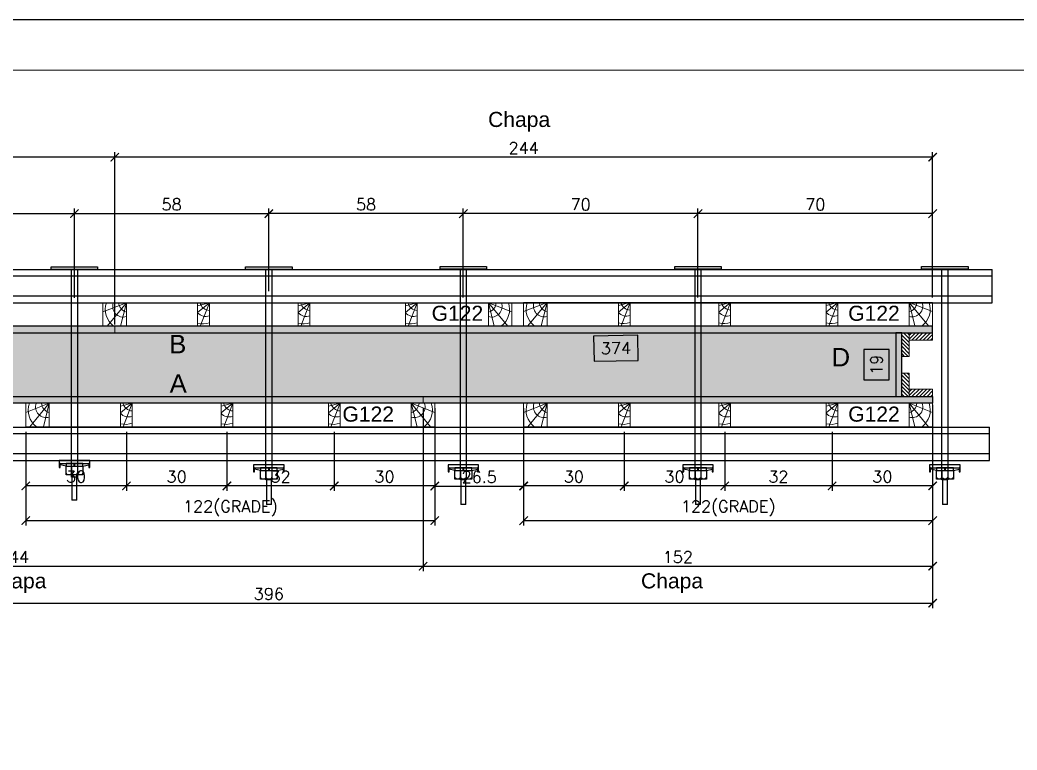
# Model space of a CAD drawing. Extents: x -23436 to 4767, y -3862 to 10024.
# Drawn here: x -15565 to -14971, y 6996 to 7432 of the extents above; entities that cross this region are included whole.
import ezdxf
from ezdxf.enums import TextEntityAlignment as Align

# ---------------------------------------------------------------- set-up
doc = ezdxf.new("R2010")
doc.units = 0
doc.header["$PDMODE"] = 2
doc.header["$PDSIZE"] = 10
doc.linetypes.add('CABLIN', pattern=[0.35, 0.25, -0.1])
doc.linetypes.add('HIDDEN', pattern=[9.525, 6.35, -3.175])
doc.layers.get('0').update_dxf_attribs({"lineweight": 13})
doc.layers.get('Defpoints').update_dxf_attribs({"lineweight": 13})
for name, color, linetype in [('Barra de Ancoragem', 20, 'Continuous'), ('CHAPA', 1, 'Continuous'), ('Concreto', 250, 'HIDDEN'), ('Cota', 4, 'Continuous'), ('Cota Seção (2x)', 4, 'Continuous'), ('Hachura', 252, 'CABLIN'), ('MB Logo', 254, 'Continuous'), ('Perfil Metálico', 224, 'Continuous'), ('TEXTO_GERAL', 7, 'Continuous')]:
    doc.layers.add(name, color=color, linetype=linetype)
for name, color, linetype, lineweight in [('cotas', 4, 'Continuous', 13), ('FOLHA MB', 7, 'Continuous', 13), ('Madeira', 100, 'Continuous', 13), ('sarrafo', 93, 'Continuous', 13)]:
    doc.layers.add(name, color=color, linetype=linetype, lineweight=lineweight)
doc.layers.add('Laje_Perimetro', color=7, linetype='Continuous', plot=False)
doc.styles.add('ARIAL', font='arial.ttf', dxfattribs={"oblique": 15, "height": 25})
doc.styles.add('ROMANS', font='romans.shx')
doc.styles.add('SANSSERIF', font='sas_____.pfb')
doc.dimstyles.new('COTA SECAO', dxfattribs={"dimtxt": 7, "dimasz": 5, "dimexe": 3, "dimexo": 3, "dimgap": 2, "dimtad": 3, "dimdec": 1, "dimlfac": 0.5, "dimzin": 12, "dimdsep": 46, "dimtxsty": 'ROMANS', "dimblk": 'ARCHTICK', "dimcen": 0, "dimclrd": 4, "dimclre": 4, "dimclrt": 1, "dimadec": 1, "dimazin": 3, "dimtfac": 1, "dimtdec": 1, "dimtmove": 0, "dimatfit": 3, "dimldrblk": 'OBLIQUE', "dimfxl": 0, "dimtolj": 1, "dimtzin": 12, "dimarcsym": 0})
doc.dimstyles.new('SECÇÃO 2', dxfattribs={"dimtxt": 7, "dimasz": 6, "dimexe": 0.18, "dimexo": 2, "dimgap": -4, "dimtad": 3, "dimdec": 1, "dimlfac": 0.5, "dimzin": 12, "dimdsep": 46, "dimtxsty": 'ROMANS', "dimblk": 'ARCHTICK', "dimcen": 0.09, "dimse1": 1, "dimse2": 1, "dimsd1": 1, "dimsd2": 1, "dimclrd": 180, "dimclre": 5, "dimclrt": 1, "dimadec": 0, "dimazin": 3, "dimtfac": 1, "dimtdec": 1, "dimtofl": 0, "dimtmove": 0, "dimatfit": 3, "dimldrblk": 'ARCHTICK', "dimfxl": 0, "dimtolj": 1, "dimtzin": 0, "dimarcsym": 0})

# ---------------------------------------------------------------- blocks, each defined once
blk = doc.blocks.new('A$C169d8357')
at = {"layer": 'FOLHA MB', "color": 1}
for points in [[(0, 1199.94), (0, 149.94), (1485.02, 149.94), (1485.02, 1199.94)], [(70, 1169.94), (70, 179.94), (1455.02, 179.94), (1455.02, 1169.94)]]:
    blk.add_lwpolyline(points, close=True, dxfattribs=at)
blk = doc.blocks.new('*D5606')
at = {"layer": 'Cota Seção (2x)', "color": 180, "lineweight": -2, "transparency": 16777216}
for p, q in [((-15196.8, 7244.06), (-15223.13, 7243.6)), ((-15223.13, 7243.6), (-15222.87, 7228.61)), ((-15196.54, 7229.07), (-15196.8, 7244.06)), ((-15222.87, 7228.61), (-15196.54, 7229.07))]:
    blk.add_line(p, q, dxfattribs=at)
at = {"layer": 'Defpoints', "color": 0, "transparency": 16777216}
for p in [(-15790.9, 7245.47), (-15042.88, 7245.47), (-15790.36, 7214.68)]:
    blk.add_point(p, dxfattribs=at)
at = {"layer": 'Cota Seção (2x)', "color": 1, "transparency": 16777216, "insert": (-15209.83, 7236.33), "char_height": 7, "attachment_point": 5, "rotation": 1.00154, "style": 'ROMANS'}
blk.add_mtext('\\A1;374', dxfattribs=at)
blk = doc.blocks.new('_ArchTick')
at = {"color": 0, "linetype": 'ByBlock', "const_width": 0.15}
blk.add_lwpolyline([(-0.5, -0.5), (0.5, 0.5)], dxfattribs=at)
blk = doc.blocks.new('ERTYERTYUYTURTYUTRYU')
at = {"layer": 'Barra de Ancoragem'}
for p, q in [((8963.33, 10873.8), (8963.33, 10855.54)), ((8964.88, 10869.68), (8964.1, 10873.21)), ((8985.14, 10863.2), (8985.14, 10866.14)), ((8964.88, 10859.66), (8964.1, 10856.13))]:
    blk.add_line(p, q, dxfattribs=at)
at = {"layer": 'Barra de Ancoragem', "flags": 128}
for points in [[(8961.54, 10855.54), (8961.54, 10873.8), (8963.33, 10873.8), (8963.33, 10855.54)], [(8963.33, 10873.8), (8965.7, 10873.8), (8965.7, 10873.21), (8963.33, 10873.21)], [(8963.33, 10869.68), (8964.88, 10869.68), (8964.88, 10859.66), (8963.33, 10859.66)], [(8963.33, 10856.13), (8965.7, 10856.13), (8965.7, 10855.54), (8963.33, 10855.54)]]:
    blk.add_lwpolyline(points, close=True, dxfattribs=at)
for points in [[(8964.88, 10859.66), (8970.14, 10859.66), (8970.14, 10869.68), (8964.88, 10869.68)], [(8964.88, 10864.37), (8963.33, 10864.37), (8963.33, 10864.96), (8964.88, 10864.96), (8964.88, 10864.37), (8964.88, 10864.96)], [(8985.14, 10863.2), (8970.14, 10863.2), (8970.14, 10866.14), (8985.14, 10866.14)]]:
    blk.add_lwpolyline(points, dxfattribs=at)
for points in [[(8964.88, 10866.44), (8968.96, 10866.44, 0.729796), (8968.96, 10869.68, 0.729796)], [(8964.88, 10862.9), (8968.96, 10862.9, 0.666667), (8968.96, 10866.44, 0.666667)]]:
    blk.add_lwpolyline(points, format="xyb", dxfattribs=at)
at = {"layer": 'Barra de Ancoragem'}
blk.add_arc((8968.44, 10861.28), 1.7, 287.75636, 72.24364, dxfattribs=at)
blk = doc.blocks.new('PONTALETE')
at = {"layer": 'Madeira'}
for q in [(2.71, 7), (7, 5.76), (7, 1.74)]:
    blk.add_line((0, 0), q, dxfattribs=at)
blk.add_lwpolyline([(0, 0), (7, 0), (7, 7), (0, 7)], close=True, dxfattribs=at)
for centre, radius, start, end in [((2.04, 0.06), 6.23, 37.2818, 109.0913), ((1.09, 0.9), 3.19, 343.603, 109.9847), ((-0.21, -0.78), 3.09, 14.6322, 86.0383)]:
    blk.add_arc(centre, radius, start, end, dxfattribs=at)
blk = doc.blocks.new('MEIO PONTALETE')
at = {"layer": 'Madeira'}
for q in [(2.71, 7), (3.5, 2.88), (3.5, 0.87)]:
    blk.add_line((0, 0), q, dxfattribs=at)
blk.add_lwpolyline([(0, 0), (3.5, 0), (3.5, 7), (0, 7)], close=True, dxfattribs=at)
for centre, radius, start, end in [((2.04, 0.06), 6.23, 76.4499, 109.0913), ((1.09, 0.9), 3.19, 40.9063, 109.9847), ((-0.21, -0.78), 3.09, 14.6322, 86.0383)]:
    blk.add_arc(centre, radius, start, end, dxfattribs=at)
blk = doc.blocks.new('*D5612')
at = {"layer": 'cotas', "color": 4, "lineweight": -2, "transparency": 16777216}
for p, q in [((-15501.9, 7186.47), (-15501.9, 7151.16)), ((-15441.9, 7186.47), (-15441.9, 7151.16)), ((-15441.9, 7154.16), (-15501.9, 7154.16))]:
    blk.add_line(p, q, dxfattribs=at)
at = {"layer": 'Defpoints', "color": 0, "transparency": 16777216}
for p in [(-15501.9, 7189.47), (-15441.9, 7189.47), (-15501.9, 7154.16)]:
    blk.add_point(p, dxfattribs=at)
at = {"layer": 'cotas', "color": 4, "lineweight": -2, "transparency": 16777216, "xscale": 5, "yscale": 5, "zscale": 5, "rotation": 180}
blk.add_blockref('_ArchTick', (-15501.9, 7154.16), dxfattribs=at)
at = {"layer": 'cotas', "color": 4, "lineweight": -2, "transparency": 16777216, "xscale": 5, "yscale": 5, "zscale": 5}
blk.add_blockref('_ArchTick', (-15441.9, 7154.16), dxfattribs=at)
at = {"layer": 'cotas', "color": 1, "transparency": 16777216, "insert": (-15471.9, 7159.66), "char_height": 7, "attachment_point": 5, "style": 'ROMANS'}
blk.add_mtext('\\A1;30', dxfattribs=at)
blk = doc.blocks.new('_OBLIQUE')
at = {"color": 0, "linetype": 'ByBlock', "lineweight": -2}
for p, q in [((0, 0), (-1, 0)), ((-0.5, -0.5), (0.5, 0.5))]:
    blk.add_line(p, q, dxfattribs=at)
blk = doc.blocks.new('*D5613')
at = {"layer": 'cotas', "color": 4, "lineweight": -2, "transparency": 16777216}
for p, q in [((-15561.9, 7186.47), (-15561.9, 7151.16)), ((-15501.9, 7186.47), (-15501.9, 7151.16)), ((-15501.9, 7154.16), (-15561.9, 7154.16))]:
    blk.add_line(p, q, dxfattribs=at)
at = {"layer": 'Defpoints', "color": 0, "transparency": 16777216}
for p in [(-15561.9, 7189.47), (-15501.9, 7189.47), (-15561.9, 7154.16)]:
    blk.add_point(p, dxfattribs=at)
at = {"layer": 'cotas', "color": 4, "lineweight": -2, "transparency": 16777216, "xscale": 5, "yscale": 5, "zscale": 5, "rotation": 180}
blk.add_blockref('_ArchTick', (-15561.9, 7154.16), dxfattribs=at)
at = {"layer": 'cotas', "color": 4, "lineweight": -2, "transparency": 16777216, "xscale": 5, "yscale": 5, "zscale": 5}
blk.add_blockref('_ArchTick', (-15501.9, 7154.16), dxfattribs=at)
at = {"layer": 'cotas', "color": 1, "transparency": 16777216, "insert": (-15531.9, 7159.66), "char_height": 7, "attachment_point": 5, "style": 'ROMANS'}
blk.add_mtext('\\A1;30', dxfattribs=at)
blk = doc.blocks.new('*D5614')
at = {"layer": 'cotas', "color": 4, "lineweight": -2, "transparency": 16777216}
for p, q in [((-15377.9, 7186.47), (-15377.9, 7151.16)), ((-15317.9, 7186.47), (-15317.9, 7151.16)), ((-15317.9, 7154.16), (-15377.9, 7154.16))]:
    blk.add_line(p, q, dxfattribs=at)
at = {"layer": 'Defpoints', "color": 0, "transparency": 16777216}
for p in [(-15377.9, 7189.47), (-15317.9, 7189.47), (-15377.9, 7154.16)]:
    blk.add_point(p, dxfattribs=at)
at = {"layer": 'cotas', "color": 4, "lineweight": -2, "transparency": 16777216, "xscale": 5, "yscale": 5, "zscale": 5, "rotation": 180}
blk.add_blockref('_ArchTick', (-15377.9, 7154.16), dxfattribs=at)
at = {"layer": 'cotas', "color": 4, "lineweight": -2, "transparency": 16777216, "xscale": 5, "yscale": 5, "zscale": 5}
blk.add_blockref('_ArchTick', (-15317.9, 7154.16), dxfattribs=at)
at = {"layer": 'cotas', "color": 1, "transparency": 16777216, "insert": (-15347.9, 7159.66), "char_height": 7, "attachment_point": 5, "style": 'ROMANS'}
blk.add_mtext('\\A1;30', dxfattribs=at)
blk = doc.blocks.new('*D5615')
at = {"layer": 'cotas', "color": 4, "lineweight": -2, "transparency": 16777216}
for p, q in [((-15441.9, 7186.47), (-15441.9, 7151.16)), ((-15377.9, 7186.47), (-15377.9, 7151.16)), ((-15377.9, 7154.16), (-15441.9, 7154.16))]:
    blk.add_line(p, q, dxfattribs=at)
at = {"layer": 'Defpoints', "color": 0, "transparency": 16777216}
for p in [(-15441.9, 7189.47), (-15377.9, 7189.47), (-15441.9, 7154.16)]:
    blk.add_point(p, dxfattribs=at)
at = {"layer": 'cotas', "color": 4, "lineweight": -2, "transparency": 16777216, "xscale": 5, "yscale": 5, "zscale": 5, "rotation": 180}
blk.add_blockref('_ArchTick', (-15441.9, 7154.16), dxfattribs=at)
at = {"layer": 'cotas', "color": 4, "lineweight": -2, "transparency": 16777216, "xscale": 5, "yscale": 5, "zscale": 5}
blk.add_blockref('_ArchTick', (-15377.9, 7154.16), dxfattribs=at)
at = {"layer": 'cotas', "color": 1, "transparency": 16777216, "insert": (-15409.9, 7159.66), "char_height": 7, "attachment_point": 5, "style": 'ROMANS'}
blk.add_mtext('\\A1;32', dxfattribs=at)
blk = doc.blocks.new('*D5616')
at = {"layer": 'cotas', "color": 4, "lineweight": -2, "transparency": 16777216}
for p, q in [((-15561.9, 7186.47), (-15561.9, 7130.43)), ((-15317.9, 7186.47), (-15317.9, 7130.43)), ((-15561.9, 7133.43), (-15317.9, 7133.43))]:
    blk.add_line(p, q, dxfattribs=at)
at = {"layer": 'Defpoints', "color": 0, "transparency": 16777216}
for p in [(-15561.9, 7189.47), (-15317.9, 7189.47), (-15317.9, 7133.43)]:
    blk.add_point(p, dxfattribs=at)
at = {"layer": 'cotas', "color": 4, "lineweight": -2, "transparency": 16777216, "xscale": 5, "yscale": 5, "zscale": 5, "rotation": 180}
blk.add_blockref('_ArchTick', (-15561.9, 7133.43), dxfattribs=at)
at = {"layer": 'cotas', "color": 4, "lineweight": -2, "transparency": 16777216, "xscale": 5, "yscale": 5, "zscale": 5}
blk.add_blockref('_ArchTick', (-15317.9, 7133.43), dxfattribs=at)
at = {"layer": 'cotas', "color": 1, "transparency": 16777216, "insert": (-15439.9, 7140.76), "char_height": 7, "attachment_point": 5, "style": 'ROMANS'}
blk.add_mtext('\\A1;122(GRADE)', dxfattribs=at)
blk = doc.blocks.new('*D5617')
at = {"layer": 'cotas', "color": 4, "lineweight": -2, "transparency": 16777216}
for p, q in [((-15204.88, 7186.47), (-15204.88, 7151.16)), ((-15144.88, 7186.47), (-15144.88, 7151.16)), ((-15144.88, 7154.16), (-15204.88, 7154.16))]:
    blk.add_line(p, q, dxfattribs=at)
at = {"layer": 'Defpoints', "color": 0, "transparency": 16777216}
for p in [(-15204.88, 7189.47), (-15144.88, 7189.47), (-15204.88, 7154.16)]:
    blk.add_point(p, dxfattribs=at)
at = {"layer": 'cotas', "color": 4, "lineweight": -2, "transparency": 16777216, "xscale": 5, "yscale": 5, "zscale": 5, "rotation": 180}
blk.add_blockref('_ArchTick', (-15204.88, 7154.16), dxfattribs=at)
at = {"layer": 'cotas', "color": 4, "lineweight": -2, "transparency": 16777216, "xscale": 5, "yscale": 5, "zscale": 5}
blk.add_blockref('_ArchTick', (-15144.88, 7154.16), dxfattribs=at)
at = {"layer": 'cotas', "color": 1, "transparency": 16777216, "insert": (-15174.88, 7159.66), "char_height": 7, "attachment_point": 5, "style": 'ROMANS'}
blk.add_mtext('\\A1;30', dxfattribs=at)
blk = doc.blocks.new('*D5618')
at = {"layer": 'cotas', "color": 4, "lineweight": -2, "transparency": 16777216}
for p, q in [((-15264.88, 7186.47), (-15264.88, 7151.16)), ((-15204.88, 7186.47), (-15204.88, 7151.16)), ((-15204.88, 7154.16), (-15264.88, 7154.16))]:
    blk.add_line(p, q, dxfattribs=at)
at = {"layer": 'Defpoints', "color": 0, "transparency": 16777216}
for p in [(-15264.88, 7189.47), (-15204.88, 7189.47), (-15264.88, 7154.16)]:
    blk.add_point(p, dxfattribs=at)
at = {"layer": 'cotas', "color": 4, "lineweight": -2, "transparency": 16777216, "xscale": 5, "yscale": 5, "zscale": 5, "rotation": 180}
blk.add_blockref('_ArchTick', (-15264.88, 7154.16), dxfattribs=at)
at = {"layer": 'cotas', "color": 4, "lineweight": -2, "transparency": 16777216, "xscale": 5, "yscale": 5, "zscale": 5}
blk.add_blockref('_ArchTick', (-15204.88, 7154.16), dxfattribs=at)
at = {"layer": 'cotas', "color": 1, "transparency": 16777216, "insert": (-15234.88, 7159.66), "char_height": 7, "attachment_point": 5, "style": 'ROMANS'}
blk.add_mtext('\\A1;30', dxfattribs=at)
blk = doc.blocks.new('*D5619')
at = {"layer": 'cotas', "color": 4, "lineweight": -2, "transparency": 16777216}
for p, q in [((-15080.88, 7186.47), (-15080.88, 7151.16)), ((-15020.88, 7186.47), (-15020.88, 7151.16)), ((-15020.88, 7154.16), (-15080.88, 7154.16))]:
    blk.add_line(p, q, dxfattribs=at)
at = {"layer": 'Defpoints', "color": 0, "transparency": 16777216}
for p in [(-15080.88, 7189.47), (-15020.88, 7189.47), (-15080.88, 7154.16)]:
    blk.add_point(p, dxfattribs=at)
at = {"layer": 'cotas', "color": 4, "lineweight": -2, "transparency": 16777216, "xscale": 5, "yscale": 5, "zscale": 5, "rotation": 180}
blk.add_blockref('_ArchTick', (-15080.88, 7154.16), dxfattribs=at)
at = {"layer": 'cotas', "color": 4, "lineweight": -2, "transparency": 16777216, "xscale": 5, "yscale": 5, "zscale": 5}
blk.add_blockref('_ArchTick', (-15020.88, 7154.16), dxfattribs=at)
at = {"layer": 'cotas', "color": 1, "transparency": 16777216, "insert": (-15050.88, 7159.66), "char_height": 7, "attachment_point": 5, "style": 'ROMANS'}
blk.add_mtext('\\A1;30', dxfattribs=at)
blk = doc.blocks.new('*D5620')
at = {"layer": 'cotas', "color": 4, "lineweight": -2, "transparency": 16777216}
for p, q in [((-15144.88, 7186.47), (-15144.88, 7151.16)), ((-15080.88, 7186.47), (-15080.88, 7151.16)), ((-15080.88, 7154.16), (-15144.88, 7154.16))]:
    blk.add_line(p, q, dxfattribs=at)
at = {"layer": 'Defpoints', "color": 0, "transparency": 16777216}
for p in [(-15144.88, 7189.47), (-15080.88, 7189.47), (-15144.88, 7154.16)]:
    blk.add_point(p, dxfattribs=at)
at = {"layer": 'cotas', "color": 4, "lineweight": -2, "transparency": 16777216, "xscale": 5, "yscale": 5, "zscale": 5, "rotation": 180}
blk.add_blockref('_ArchTick', (-15144.88, 7154.16), dxfattribs=at)
at = {"layer": 'cotas', "color": 4, "lineweight": -2, "transparency": 16777216, "xscale": 5, "yscale": 5, "zscale": 5}
blk.add_blockref('_ArchTick', (-15080.88, 7154.16), dxfattribs=at)
at = {"layer": 'cotas', "color": 1, "transparency": 16777216, "insert": (-15112.88, 7159.66), "char_height": 7, "attachment_point": 5, "style": 'ROMANS'}
blk.add_mtext('\\A1;32', dxfattribs=at)
blk = doc.blocks.new('*D5621')
at = {"layer": 'cotas', "color": 4, "lineweight": -2, "transparency": 16777216}
for p, q in [((-15264.88, 7186.47), (-15264.88, 7130.43)), ((-15020.88, 7186.47), (-15020.88, 7130.43)), ((-15264.88, 7133.43), (-15020.88, 7133.43))]:
    blk.add_line(p, q, dxfattribs=at)
at = {"layer": 'Defpoints', "color": 0, "transparency": 16777216}
for p in [(-15264.88, 7189.47), (-15020.88, 7189.47), (-15020.88, 7133.43)]:
    blk.add_point(p, dxfattribs=at)
at = {"layer": 'cotas', "color": 4, "lineweight": -2, "transparency": 16777216, "xscale": 5, "yscale": 5, "zscale": 5, "rotation": 180}
blk.add_blockref('_ArchTick', (-15264.88, 7133.43), dxfattribs=at)
at = {"layer": 'cotas', "color": 4, "lineweight": -2, "transparency": 16777216, "xscale": 5, "yscale": 5, "zscale": 5}
blk.add_blockref('_ArchTick', (-15020.88, 7133.43), dxfattribs=at)
at = {"layer": 'cotas', "color": 1, "transparency": 16777216, "insert": (-15142.88, 7140.76), "char_height": 7, "attachment_point": 5, "style": 'ROMANS'}
blk.add_mtext('\\A1;122(GRADE)', dxfattribs=at)
blk = doc.blocks.new('*D5622')
at = {"layer": 'cotas', "color": 4, "lineweight": -2, "transparency": 16777216}
for p, q in [((-15812.9, 7200.47), (-15812.9, 7103.22)), ((-15324.9, 7200.47), (-15324.9, 7103.22)), ((-15812.9, 7106.22), (-15324.9, 7106.22))]:
    blk.add_line(p, q, dxfattribs=at)
at = {"layer": 'Defpoints', "color": 0, "transparency": 16777216}
for p in [(-15812.9, 7203.47), (-15324.9, 7203.47), (-15324.9, 7106.22)]:
    blk.add_point(p, dxfattribs=at)
at = {"layer": 'cotas', "color": 4, "lineweight": -2, "transparency": 16777216, "xscale": 5, "yscale": 5, "zscale": 5, "rotation": 180}
blk.add_blockref('_ArchTick', (-15812.9, 7106.22), dxfattribs=at)
at = {"layer": 'cotas', "color": 4, "lineweight": -2, "transparency": 16777216, "xscale": 5, "yscale": 5, "zscale": 5}
blk.add_blockref('_ArchTick', (-15324.9, 7106.22), dxfattribs=at)
at = {"layer": 'cotas', "color": 1, "transparency": 16777216, "insert": (-15568.9, 7111.72), "char_height": 7, "attachment_point": 5, "style": 'ROMANS'}
blk.add_mtext('\\A1;244', dxfattribs=at)
blk = doc.blocks.new('*D5623')
at = {"layer": 'cotas', "color": 4, "lineweight": -2, "transparency": 16777216}
for p, q in [((-15324.9, 7200.47), (-15324.9, 7103.22)), ((-15020.88, 7202.47), (-15020.88, 7103.22)), ((-15324.9, 7106.22), (-15020.88, 7106.22))]:
    blk.add_line(p, q, dxfattribs=at)
at = {"layer": 'Defpoints', "color": 0, "transparency": 16777216}
for p in [(-15020.88, 7205.47), (-15324.9, 7203.47), (-15020.88, 7106.22)]:
    blk.add_point(p, dxfattribs=at)
at = {"layer": 'cotas', "color": 4, "lineweight": -2, "transparency": 16777216, "xscale": 5, "yscale": 5, "zscale": 5, "rotation": 180}
blk.add_blockref('_ArchTick', (-15324.9, 7106.22), dxfattribs=at)
at = {"layer": 'cotas', "color": 4, "lineweight": -2, "transparency": 16777216, "xscale": 5, "yscale": 5, "zscale": 5}
blk.add_blockref('_ArchTick', (-15020.88, 7106.22), dxfattribs=at)
at = {"layer": 'cotas', "color": 1, "transparency": 16777216, "insert": (-15172.89, 7111.72), "char_height": 7, "attachment_point": 5, "style": 'ROMANS'}
blk.add_mtext('\\A1;152', dxfattribs=at)
blk = doc.blocks.new('*D5624')
at = {"layer": 'cotas', "color": 4, "lineweight": -2, "transparency": 16777216}
for p, q in [((-15317.9, 7200.47), (-15317.9, 7150.99)), ((-15264.88, 7200.47), (-15264.88, 7150.99)), ((-15317.9, 7153.99), (-15264.88, 7153.99))]:
    blk.add_line(p, q, dxfattribs=at)
at = {"layer": 'Defpoints', "color": 0, "transparency": 16777216}
for p in [(-15317.9, 7203.47), (-15264.88, 7203.47), (-15264.88, 7153.99)]:
    blk.add_point(p, dxfattribs=at)
at = {"layer": 'cotas', "color": 4, "lineweight": -2, "transparency": 16777216, "xscale": 5, "yscale": 5, "zscale": 5, "rotation": 180}
blk.add_blockref('_ArchTick', (-15317.9, 7153.99), dxfattribs=at)
at = {"layer": 'cotas', "color": 4, "lineweight": -2, "transparency": 16777216, "xscale": 5, "yscale": 5, "zscale": 5}
blk.add_blockref('_ArchTick', (-15264.88, 7153.99), dxfattribs=at)
at = {"layer": 'cotas', "color": 1, "transparency": 16777216, "insert": (-15291.39, 7159.49), "char_height": 7, "attachment_point": 5, "style": 'ROMANS'}
blk.add_mtext('\\A1;26.5', dxfattribs=at)
blk = doc.blocks.new('*D5625')
at = {"layer": 'Cota', "color": 4, "lineweight": -2, "transparency": 16777216}
for p, q in [((-15508.88, 7250.47), (-15508.88, 7353.31)), ((-15020.88, 7266.65), (-15020.88, 7353.31)), ((-15020.88, 7350.31), (-15508.88, 7350.31))]:
    blk.add_line(p, q, dxfattribs=at)
at = {"layer": 'Defpoints', "color": 0, "transparency": 16777216}
for p in [(-15508.88, 7350.31), (-15020.88, 7263.65), (-15508.88, 7247.47)]:
    blk.add_point(p, dxfattribs=at)
at = {"layer": 'Cota', "color": 4, "lineweight": -2, "transparency": 16777216, "xscale": 5, "yscale": 5, "zscale": 5, "rotation": 180}
blk.add_blockref('_ArchTick', (-15508.88, 7350.31), dxfattribs=at)
at = {"layer": 'Cota', "color": 4, "lineweight": -2, "transparency": 16777216, "xscale": 5, "yscale": 5, "zscale": 5}
blk.add_blockref('_ArchTick', (-15020.88, 7350.31), dxfattribs=at)
at = {"layer": 'Cota', "color": 1, "transparency": 16777216, "insert": (-15264.88, 7355.81), "char_height": 7, "attachment_point": 5, "style": 'ROMANS'}
blk.add_mtext('\\A1;244', dxfattribs=at)
blk = doc.blocks.new('*D5626')
at = {"layer": 'Cota', "color": 4, "lineweight": -2, "transparency": 16777216}
for p, q in [((-15812.9, 7251.98), (-15812.9, 7353.31)), ((-15508.88, 7251.98), (-15508.88, 7353.31)), ((-15508.88, 7350.31), (-15812.9, 7350.31))]:
    blk.add_line(p, q, dxfattribs=at)
at = {"layer": 'Defpoints', "color": 0, "transparency": 16777216}
for p in [(-15812.9, 7350.31), (-15812.9, 7248.98), (-15508.88, 7248.98)]:
    blk.add_point(p, dxfattribs=at)
at = {"layer": 'Cota', "color": 4, "lineweight": -2, "transparency": 16777216, "xscale": 5, "yscale": 5, "zscale": 5, "rotation": 180}
blk.add_blockref('_ArchTick', (-15812.9, 7350.31), dxfattribs=at)
at = {"layer": 'Cota', "color": 4, "lineweight": -2, "transparency": 16777216, "xscale": 5, "yscale": 5, "zscale": 5}
blk.add_blockref('_ArchTick', (-15508.88, 7350.31), dxfattribs=at)
at = {"layer": 'Cota', "color": 1, "transparency": 16777216, "insert": (-15660.89, 7355.81), "char_height": 7, "attachment_point": 5, "style": 'ROMANS'}
blk.add_mtext('\\A1;152', dxfattribs=at)
blk = doc.blocks.new('*D5627')
at = {"layer": 'Cota Seção (2x)', "color": 180, "lineweight": -2, "transparency": 16777216}
for p, q in [((-15046.88, 7235.47), (-15061.88, 7235.47)), ((-15061.88, 7235.47), (-15061.88, 7217.47)), ((-15046.88, 7217.47), (-15046.88, 7235.47)), ((-15061.88, 7217.47), (-15046.88, 7217.47))]:
    blk.add_line(p, q, dxfattribs=at)
at = {"layer": 'Defpoints', "color": 0, "transparency": 16777216}
for p in [(-15042.88, 7245.47), (-15042.88, 7207.47), (-15042.88, 7207.47)]:
    blk.add_point(p, dxfattribs=at)
at = {"layer": 'Cota Seção (2x)', "color": 1, "transparency": 16777216, "insert": (-15054.38, 7226.47), "char_height": 7, "attachment_point": 5, "rotation": 90, "style": 'ROMANS'}
blk.add_mtext('\\A1;19', dxfattribs=at)
blk = doc.blocks.new('*D5543')
at = {"layer": 'cotas', "color": 4, "lineweight": -2, "transparency": 16777216}
for p, q in [((-15812.9, 7202.47), (-15812.9, 7081.16)), ((-15020.88, 7200.47), (-15020.88, 7081.16)), ((-15812.9, 7084.16), (-15020.88, 7084.16))]:
    blk.add_line(p, q, dxfattribs=at)
at = {"layer": 'Defpoints', "color": 0, "transparency": 16777216}
for p in [(-15812.9, 7205.47), (-15020.88, 7203.47), (-15020.88, 7084.16)]:
    blk.add_point(p, dxfattribs=at)
at = {"layer": 'cotas', "color": 4, "lineweight": -2, "transparency": 16777216, "xscale": 5, "yscale": 5, "zscale": 5, "rotation": 180}
blk.add_blockref('_ArchTick', (-15812.9, 7084.16), dxfattribs=at)
at = {"layer": 'cotas', "color": 4, "lineweight": -2, "transparency": 16777216, "xscale": 5, "yscale": 5, "zscale": 5}
blk.add_blockref('_ArchTick', (-15020.88, 7084.16), dxfattribs=at)
at = {"layer": 'cotas', "color": 1, "transparency": 16777216, "insert": (-15416.89, 7089.66), "char_height": 7, "attachment_point": 5, "style": 'ROMANS'}
blk.add_mtext('\\A1;396', dxfattribs=at)
blk = doc.blocks.new('*D5126')
at = {"layer": 'Cota', "color": 4, "lineweight": -2, "transparency": 16777216}
for p, q in [((-15672.9, 7266.4), (-15672.9, 7319.65)), ((-15532.9, 7266.4), (-15532.9, 7319.65)), ((-15672.9, 7316.65), (-15532.9, 7316.65))]:
    blk.add_line(p, q, dxfattribs=at)
at = {"layer": 'Defpoints', "color": 0, "transparency": 16777216}
for p in [(-15532.9, 7316.65), (-15672.9, 7263.4), (-15532.9, 7263.4)]:
    blk.add_point(p, dxfattribs=at)
at = {"layer": 'Cota', "color": 4, "lineweight": -2, "transparency": 16777216, "xscale": 5, "yscale": 5, "zscale": 5, "rotation": 180}
blk.add_blockref('_ArchTick', (-15672.9, 7316.65), dxfattribs=at)
at = {"layer": 'Cota', "color": 4, "lineweight": -2, "transparency": 16777216, "xscale": 5, "yscale": 5, "zscale": 5}
blk.add_blockref('_ArchTick', (-15532.9, 7316.65), dxfattribs=at)
at = {"layer": 'Cota', "color": 1, "transparency": 16777216, "insert": (-15602.9, 7322.15), "char_height": 7, "attachment_point": 5, "style": 'ROMANS'}
blk.add_mtext('\\A1;70', dxfattribs=at)
blk = doc.blocks.new('*D5127')
at = {"layer": 'Cota', "color": 4, "lineweight": -2, "transparency": 16777216}
for p, q in [((-15160.88, 7266.65), (-15160.88, 7319.65)), ((-15020.88, 7266.65), (-15020.88, 7319.65)), ((-15020.88, 7316.65), (-15160.88, 7316.65))]:
    blk.add_line(p, q, dxfattribs=at)
at = {"layer": 'Defpoints', "color": 0, "transparency": 16777216}
for p in [(-15160.88, 7316.65), (-15160.88, 7263.65), (-15020.88, 7263.65)]:
    blk.add_point(p, dxfattribs=at)
at = {"layer": 'Cota', "color": 4, "lineweight": -2, "transparency": 16777216, "xscale": 5, "yscale": 5, "zscale": 5, "rotation": 180}
blk.add_blockref('_ArchTick', (-15160.88, 7316.65), dxfattribs=at)
at = {"layer": 'Cota', "color": 4, "lineweight": -2, "transparency": 16777216, "xscale": 5, "yscale": 5, "zscale": 5}
blk.add_blockref('_ArchTick', (-15020.88, 7316.65), dxfattribs=at)
at = {"layer": 'Cota', "color": 1, "transparency": 16777216, "insert": (-15090.88, 7322.15), "char_height": 7, "attachment_point": 5, "style": 'ROMANS'}
blk.add_mtext('\\A1;70', dxfattribs=at)
blk = doc.blocks.new('*D5128')
at = {"layer": 'Cota', "color": 4, "lineweight": -2, "transparency": 16777216}
for p, q in [((-15300.88, 7266.65), (-15300.88, 7319.65)), ((-15160.88, 7266.65), (-15160.88, 7319.65)), ((-15160.88, 7316.65), (-15300.88, 7316.65))]:
    blk.add_line(p, q, dxfattribs=at)
at = {"layer": 'Defpoints', "color": 0, "transparency": 16777216}
for p in [(-15300.88, 7316.65), (-15300.88, 7263.65), (-15160.88, 7263.65)]:
    blk.add_point(p, dxfattribs=at)
at = {"layer": 'Cota', "color": 4, "lineweight": -2, "transparency": 16777216, "xscale": 5, "yscale": 5, "zscale": 5, "rotation": 180}
blk.add_blockref('_ArchTick', (-15300.88, 7316.65), dxfattribs=at)
at = {"layer": 'Cota', "color": 4, "lineweight": -2, "transparency": 16777216, "xscale": 5, "yscale": 5, "zscale": 5}
blk.add_blockref('_ArchTick', (-15160.88, 7316.65), dxfattribs=at)
at = {"layer": 'Cota', "color": 1, "transparency": 16777216, "insert": (-15230.88, 7322.15), "char_height": 7, "attachment_point": 5, "style": 'ROMANS'}
blk.add_mtext('\\A1;70', dxfattribs=at)
blk = doc.blocks.new('*D5129')
at = {"layer": 'Cota', "color": 4, "lineweight": -2, "transparency": 16777216}
for p, q in [((-15532.9, 7266.4), (-15532.9, 7319.65)), ((-15416.88, 7270.4), (-15416.88, 7319.65)), ((-15532.9, 7316.65), (-15416.88, 7316.65))]:
    blk.add_line(p, q, dxfattribs=at)
at = {"layer": 'Defpoints', "color": 0, "transparency": 16777216}
for p in [(-15416.88, 7316.65), (-15416.88, 7267.4), (-15532.9, 7263.4)]:
    blk.add_point(p, dxfattribs=at)
at = {"layer": 'Cota', "color": 4, "lineweight": -2, "transparency": 16777216, "xscale": 5, "yscale": 5, "zscale": 5, "rotation": 180}
blk.add_blockref('_ArchTick', (-15532.9, 7316.65), dxfattribs=at)
at = {"layer": 'Cota', "color": 4, "lineweight": -2, "transparency": 16777216, "xscale": 5, "yscale": 5, "zscale": 5}
blk.add_blockref('_ArchTick', (-15416.88, 7316.65), dxfattribs=at)
at = {"layer": 'Cota', "color": 1, "transparency": 16777216, "insert": (-15474.89, 7322.15), "char_height": 7, "attachment_point": 5, "style": 'ROMANS'}
blk.add_mtext('\\A1;58', dxfattribs=at)
blk = doc.blocks.new('*D5130')
at = {"layer": 'Cota', "color": 4, "lineweight": -2, "transparency": 16777216}
for p, q in [((-15416.88, 7270.4), (-15416.88, 7319.65)), ((-15300.88, 7270.4), (-15300.88, 7319.65)), ((-15300.88, 7316.65), (-15416.88, 7316.65))]:
    blk.add_line(p, q, dxfattribs=at)
at = {"layer": 'Defpoints', "color": 0, "transparency": 16777216}
for p in [(-15416.88, 7316.65), (-15416.88, 7267.4), (-15300.88, 7267.4)]:
    blk.add_point(p, dxfattribs=at)
at = {"layer": 'Cota', "color": 4, "lineweight": -2, "transparency": 16777216, "xscale": 5, "yscale": 5, "zscale": 5, "rotation": 180}
blk.add_blockref('_ArchTick', (-15416.88, 7316.65), dxfattribs=at)
at = {"layer": 'Cota', "color": 4, "lineweight": -2, "transparency": 16777216, "xscale": 5, "yscale": 5, "zscale": 5}
blk.add_blockref('_ArchTick', (-15300.88, 7316.65), dxfattribs=at)
at = {"layer": 'Cota', "color": 1, "transparency": 16777216, "insert": (-15358.88, 7322.15), "char_height": 7, "attachment_point": 5, "style": 'ROMANS'}
blk.add_mtext('\\A1;58', dxfattribs=at)

msp = doc.modelspace()

# ---------------------------------------------------------------- hatches: boundary and pattern name
at = {"layer": 'Concreto'}
h = msp.add_hatch(dxfattribs=at)
h.set_pattern_fill('AR-CONC', color=256, scale=0.1, angle=180)
h.set_pattern_definition([(230, (-7318.541, 17731.48), (-18.218467, 1.593909), [1.905, -20.955]), (175, (-7318.54, 17731.48), (3.524342, -19.105685), [1.524, -16.764058]), (280.45144, (-7320.059, 17731.613), (-14.694125, -17.511775), [1.619, -17.809024]), (226.1842, (-7318.54, 17726.4), (-27.107904, 4.204233), [2.8575, -31.4325]), (276.63556, (-7320.8, 17726.75), (-23.740413, -24.74261), [2.4285, -26.71356]), (171.18415, (-7318.54, 17726.4), (-23.740413, -24.74261), [2.285997, -25.145973]), (201, (-7321.081, 17727.67), (-15.161439, 10.22652), [1.905, -20.955]), (146, (-7321.08, 17727.67), (-6.180203, -18.418797), [1.524, -16.764]), (251.45145, (-7322.344, 17728.522), (-21.341642, -8.192277), [1.619, -17.808994]), (217.5, (-7318.541, 17731.48), (-0.3088603, -8.455504), [0, -16.5608, 0, -17.018, 0, -16.8275]), (187.5, (-7318.541, 17731.48), (-6.681966, -10.0180575), [0, -9.7028, 0, -16.1798, 0, -6.4135]), (147.5, (-7312.877, 17731.48), (-13.5590595, 0.5728744), [0, -6.35, 0, -19.812, 0, -26.289]), (137.5, (-7310.337, 17731.48), (-14.812918, -2.542649), [0, -8.255, 0, -13.1572, 0, -18.669])])
h.paths.add_polyline_path([(-15043.129, 7207.467), (-15793.898, 7207.467), (-15793.398, 7245.467), (-15042.629, 7245.467)])
at = {"layer": 'Hachura'}
h = msp.add_hatch(color=256, dxfattribs=at)
h.dxf.hatch_style = 1
h.paths.add_polyline_path([(-15020.879, 7245.467), (-15020.879, 7249.467), (-15812.898, 7249.467), (-15812.898, 7245.467)])
h = msp.add_hatch(color=256, dxfattribs=at)
h.dxf.hatch_style = 1
h.paths.add_polyline_path([(-15042.879, 7207.467), (-15039.279, 7207.467), (-15039.279, 7245.467), (-15042.879, 7245.467)])
h = msp.add_hatch(dxfattribs=at)
h.set_pattern_fill('ANSI31', color=256, scale=0.5, angle=630, style=0)
h.set_pattern_definition([(315, (7890.1296, -2257.4851), (1.12253202, 1.12253202), [])])
h.paths.add_polyline_path([(-15039.279, 7231.467), (-15034.879, 7231.467), (-15034.879, 7245.467), (-15039.279, 7245.467)])
h = msp.add_hatch(dxfattribs=at)
h.set_pattern_fill('ANSI31', color=256, scale=0.5, angle=540, style=0)
h.set_pattern_definition([(225, (-24523.8304, -15683.9414), (1.12253202, -1.12253202), [])])
h.paths.add_polyline_path([(-15034.879, 7245.467), (-15034.879, 7241.067), (-15020.879, 7241.067), (-15020.879, 7245.467)])
h = msp.add_hatch(dxfattribs=at)
h.set_pattern_fill('ANSI31', color=256, scale=0.5, angle=630, style=0)
h.set_pattern_definition([(315, (7890.1296, -2281.4851), (1.12253202, 1.12253202), [])])
h.paths.add_polyline_path([(-15039.279, 7207.467), (-15034.879, 7207.467), (-15034.879, 7221.467), (-15039.279, 7221.467)])
h = msp.add_hatch(dxfattribs=at)
h.set_pattern_fill('ANSI31', color=256, scale=0.5, angle=540, style=0)
h.set_pattern_definition([(225, (-24523.8304, -15683.9414), (1.12253202, -1.12253202), [])])
h.paths.add_polyline_path([(-15034.879, 7207.467), (-15034.879, 7211.867), (-15020.879, 7211.867), (-15020.879, 7207.467)])
h = msp.add_hatch(color=256, dxfattribs=at)
h.dxf.hatch_style = 1
h.paths.add_polyline_path([(-15020.879, 7207.467), (-15020.879, 7203.467), (-15812.898, 7203.467), (-15812.898, 7207.467)])

# ---------------------------------------------------------------- linework, layer by layer
for points in [[(-15020.879, 7249.652), (-15020.879, 7263.652), (-15264.879, 7263.652), (-15264.879, 7249.652)], [(-15271.879, 7249.467), (-15271.879, 7263.467), (-15515.879, 7263.467), (-15515.879, 7249.467)], [(-15317.898, 7189.467), (-15317.898, 7203.467), (-15561.898, 7203.467), (-15561.898, 7189.467)], [(-15020.879, 7189.467), (-15020.879, 7203.467), (-15264.879, 7203.467), (-15264.879, 7189.467)]]:
    msp.add_lwpolyline(points, close=True)
at = {"layer": 'Barra de Ancoragem', "flags": 128}
for points in [[(-15546.767, 7284.999), (-15519.03, 7284.999), (-15519.03, 7283.399), (-15546.767, 7283.399)], [(-15531.123, 7283.399), (-15531.123, 7159.349), (-15534.674, 7159.349), (-15534.674, 7283.399)], [(-15430.747, 7284.999), (-15403.01, 7284.999), (-15403.01, 7283.399), (-15430.747, 7283.399)], [(-15415.079, 7283.373), (-15415.079, 7157.684), (-15418.631, 7157.684), (-15418.631, 7283.373)], [(-15314.747, 7285.026), (-15287.01, 7285.026), (-15287.01, 7283.426), (-15314.747, 7283.426)], [(-15299.079, 7283.399), (-15299.079, 7157.71), (-15302.631, 7157.71), (-15302.631, 7283.399)], [(-15174.747, 7285.026), (-15147.01, 7285.026), (-15147.01, 7283.426), (-15174.747, 7283.426)], [(-15159.079, 7283.399), (-15159.079, 7157.71), (-15162.631, 7157.71), (-15162.631, 7283.399)], [(-15027.418, 7285.026), (-14999.682, 7285.026), (-14999.682, 7283.426), (-15027.418, 7283.426)], [(-15011.751, 7283.399), (-15011.751, 7157.71), (-15015.302, 7157.71), (-15015.302, 7283.399)]]:
    msp.add_lwpolyline(points, close=True, dxfattribs=at)
at = {"layer": 'CHAPA'}
for points in [[(-15020.879, 7245.467), (-15020.879, 7249.467), (-15812.898, 7249.467), (-15812.898, 7245.467)], [(-15042.879, 7207.467), (-15039.279, 7207.467), (-15039.279, 7245.467), (-15042.879, 7245.467)], [(-15020.879, 7207.467), (-15020.879, 7203.467), (-15812.898, 7203.467), (-15812.898, 7207.467)]]:
    msp.add_lwpolyline(points, close=True, dxfattribs=at)
at = {"layer": 'cotas'}
for p, q in [((-15508.879, 7245.467), (-15508.879, 7249.467)), ((-15324.898, 7203.467), (-15324.898, 7207.467))]:
    msp.add_line(p, q, dxfattribs=at)
at = {"layer": 'Laje_Perimetro'}
msp.add_lwpolyline([(-14436.356, 7432.259), (-15921.377, 7432.259), (-15921.377, 6382.259), (-14436.356, 6382.259)], close=True, dxfattribs=at)
at = {"layer": 'Perfil Metálico'}
for p, q in [((-15841.356, 7283.399), (-14985.356, 7283.399)), ((-14985.356, 7263.399), (-14985.356, 7283.399)), ((-14985.356, 7279.399), (-15841.356, 7279.399)), ((-14985.356, 7267.399), (-15841.356, 7267.399)), ((-15841.356, 7263.399), (-14985.356, 7263.399)), ((-15842.956, 7189.281), (-14986.956, 7189.281)), ((-14986.956, 7169.281), (-14986.956, 7189.281)), ((-14986.956, 7185.281), (-15842.956, 7185.281)), ((-14986.956, 7173.281), (-15842.956, 7173.281)), ((-15842.956, 7169.281), (-14986.956, 7169.281))]:
    msp.add_line(p, q, dxfattribs=at)
at = {"layer": 'sarrafo'}
for points in [[(-15034.879, 7245.467), (-15034.879, 7231.467), (-15039.279, 7231.467), (-15039.279, 7245.467)], [(-15034.879, 7245.467), (-15034.879, 7231.467), (-15039.279, 7231.467), (-15039.279, 7245.467)], [(-15020.879, 7241.067), (-15034.879, 7241.067), (-15034.879, 7245.467), (-15020.879, 7245.467)], [(-15020.879, 7241.067), (-15034.879, 7241.067), (-15034.879, 7245.467), (-15020.879, 7245.467)], [(-15034.879, 7221.467), (-15034.879, 7207.467), (-15039.279, 7207.467), (-15039.279, 7221.467)], [(-15034.879, 7221.467), (-15034.879, 7207.467), (-15039.279, 7207.467), (-15039.279, 7221.467)], [(-15020.879, 7211.867), (-15034.879, 7211.867), (-15034.879, 7207.467), (-15020.879, 7207.467)], [(-15020.879, 7211.867), (-15034.879, 7211.867), (-15034.879, 7207.467), (-15020.879, 7207.467)]]:
    msp.add_lwpolyline(points, close=True, dxfattribs=at)

# ---------------------------------------------------------------- block references
at = {"xscale": -1, "rotation": 90}
for p in [(-4668.23, 16130.826), (-4552.186, 16128.27), (-4436.186, 16128.296), (-4296.186, 16128.296), (-4148.858, 16128.296)]:
    msp.add_blockref('ERTYERTYUYTURTYUTRYU', p, dxfattribs=at)
at = {"layer": 'Madeira'}
for name, p, xscale, yscale, zscale, rotation in [('PONTALETE', (-15250.879, 7263.652), -2, 2, 2, 90), ('MEIO PONTALETE', (-15201.379, 7263.652), 1.999999997962732, 1.999999997962732, 1.999999997962732, 180), ('MEIO PONTALETE', (-15141.379, 7263.652), 1.999999997962732, 1.999999997962732, 1.999999997962732, 180), ('MEIO PONTALETE', (-15077.379, 7263.652), 1.999999997962732, 1.999999997962732, 1.999999997962732, 180), ('PONTALETE', (-15034.879, 7263.652), 2, 2, 2, 269.9999999999999), ('PONTALETE', (-15501.879, 7263.467), -2, 2, 2, 90), ('MEIO PONTALETE', (-15452.379, 7263.467), 1.999999997962732, 1.999999997962732, 1.999999997962732, 180), ('MEIO PONTALETE', (-15392.379, 7263.467), 1.999999997962732, 1.999999997962732, 1.999999997962732, 180), ('MEIO PONTALETE', (-15328.379, 7263.467), 1.999999997962732, 1.999999997962732, 1.999999997962732, 180), ('PONTALETE', (-15285.879, 7263.467), 2, 2, 2, 269.9999999999999), ('PONTALETE', (-15547.898, 7203.467), -2, 2, 2, 90), ('MEIO PONTALETE', (-15498.398, 7203.467), 1.999999997962732, 1.999999997962732, 1.999999997962732, 180), ('MEIO PONTALETE', (-15438.398, 7203.467), 1.999999997962732, 1.999999997962732, 1.999999997962732, 180), ('MEIO PONTALETE', (-15374.398, 7203.467), 1.999999997962732, 1.999999997962732, 1.999999997962732, 180), ('PONTALETE', (-15331.898, 7203.467), 2, 2, 2, 269.9999999999999), ('PONTALETE', (-15250.879, 7203.467), -2, 2, 2, 90), ('MEIO PONTALETE', (-15201.379, 7203.467), 1.999999997962732, 1.999999997962732, 1.999999997962732, 180), ('MEIO PONTALETE', (-15141.379, 7203.467), 1.999999997962732, 1.999999997962732, 1.999999997962732, 180), ('MEIO PONTALETE', (-15077.379, 7203.467), 1.999999997962732, 1.999999997962732, 1.999999997962732, 180), ('PONTALETE', (-15034.879, 7203.467), 2, 2, 2, 269.9999999999999)]:
    msp.add_blockref(name, p, dxfattribs=dict(at, xscale=xscale, yscale=yscale, zscale=zscale, rotation=rotation))
at = {"layer": 'MB Logo'}
msp.add_blockref('A$C169d8357', (-15921.377, 6232.321), dxfattribs=at)

# ---------------------------------------------------------------- texts
at = {"layer": 'TEXTO_GERAL', "color": 0, "linetype": 'Continuous', "style": 'SANSSERIF'}
for s, p in [('Chapa', (-15286.095, 7372.877)), ('G122', (-15319.77, 7257.193)), ('G122', (-15071.247, 7257.193)), ('G122', (-15372.991, 7197.008)), ('G122', (-15071.247, 7197.008)), ('Chapa', (-15586.616, 7097.491)), ('Chapa', (-15194.868, 7097.491))]:
    msp.add_text(s, height=9, dxfattribs=at).set_placement(p, align=Align.MIDDLE_LEFT)
at = {"layer": 'TEXTO_GERAL', "style": 'ARIAL'}
for s, p in [('B', (-15471.257, 7238.777)), ('D', (-15075.644, 7230.981)), ('A', (-15470.956, 7215.26))]:
    msp.add_text(s, height=11, dxfattribs=at).set_placement(p, align=Align.MIDDLE_CENTER)

# ---------------------------------------------------------------- dimensions: what is measured, and where the dimension line sits
at = {"layer": 'Cota'}
for base, p1, p2, picture, middle in [((-15812.898, 7350.31), (-15508.879, 7248.984), (-15812.898, 7248.984), '*D5626', (-15660.889, 7355.81)), ((-15508.879, 7350.31), (-15020.879, 7263.652), (-15508.879, 7247.467), '*D5625', (-15264.879, 7355.81)), ((-15532.898, 7316.653), (-15672.898, 7263.399), (-15532.898, 7263.399), '*D5126', (-15602.898, 7322.153)), ((-15416.879, 7316.653), (-15532.898, 7263.399), (-15416.879, 7267.399), '*D5129', (-15474.889, 7322.153)), ((-15416.879, 7316.653), (-15300.879, 7267.399), (-15416.879, 7267.399), '*D5130', (-15358.879, 7322.153)), ((-15300.879, 7316.653), (-15160.879, 7263.652), (-15300.879, 7263.652), '*D5128', (-15230.879, 7322.153)), ((-15160.879, 7316.653), (-15020.879, 7263.652), (-15160.879, 7263.652), '*D5127', (-15090.879, 7322.153))]:
    dim = msp.add_linear_dim(base=base, p1=p1, p2=p2, dimstyle='COTA SECAO', dxfattribs=at)
    dim.commit()
    dim.dimension.update_dxf_attribs({"geometry": picture, "text_midpoint": middle})
at = {"layer": 'Cota Seção (2x)'}
dim = msp.add_linear_dim(base=(-15790.36, 7214.684), p1=(-15042.879, 7245.467), p2=(-15790.898, 7245.467), angle=181.00154, dimstyle='SECÇÃO 2', dxfattribs=at)
dim.commit()
dim.dimension.update_dxf_attribs({"geometry": '*D5606', "text_midpoint": (-15209.633, 7224.836), "dimtype": 160})
dim = msp.add_linear_dim(base=(-15042.879, 7207.467), p1=(-15042.879, 7245.467), p2=(-15042.879, 7207.467), angle=90, dimstyle='SECÇÃO 2', dxfattribs=at)
dim.commit()
dim.dimension.update_dxf_attribs({"geometry": '*D5627', "text_midpoint": (-15054.379, 7226.467)})
at = {"layer": 'cotas'}
for base, p1, p2, picture, middle in [((-15020.879, 7084.16), (-15812.898, 7205.467), (-15020.879, 7203.467), '*D5543', (-15416.889, 7089.66)), ((-15020.879, 7106.218), (-15324.898, 7203.467), (-15020.879, 7205.467), '*D5623', (-15172.889, 7111.718)), ((-15324.898, 7106.218), (-15812.898, 7203.467), (-15324.898, 7203.467), '*D5622', (-15568.898, 7111.718)), ((-15264.879, 7153.986), (-15317.898, 7203.467), (-15264.879, 7203.467), '*D5624', (-15291.389, 7159.486))]:
    dim = msp.add_linear_dim(base=base, p1=p1, p2=p2, dimstyle='COTA SECAO', dxfattribs=at)
    dim.commit()
    dim.dimension.update_dxf_attribs({"geometry": picture, "text_midpoint": middle})
for base, p1, p2, picture, middle in [((-15561.898, 7154.162), (-15501.898, 7189.467), (-15561.898, 7189.467), '*D5613', (-15531.898, 7159.662)), ((-15501.898, 7154.162), (-15441.898, 7189.467), (-15501.898, 7189.467), '*D5612', (-15471.898, 7159.662)), ((-15441.898, 7154.162), (-15377.898, 7189.467), (-15441.898, 7189.467), '*D5615', (-15409.898, 7159.662)), ((-15377.898, 7154.162), (-15317.898, 7189.467), (-15377.898, 7189.467), '*D5614', (-15347.898, 7159.662)), ((-15264.879, 7154.162), (-15204.879, 7189.467), (-15264.879, 7189.467), '*D5618', (-15234.879, 7159.662)), ((-15204.879, 7154.162), (-15144.879, 7189.467), (-15204.879, 7189.467), '*D5617', (-15174.879, 7159.662)), ((-15144.879, 7154.162), (-15080.879, 7189.467), (-15144.879, 7189.467), '*D5620', (-15112.879, 7159.662)), ((-15080.879, 7154.162), (-15020.879, 7189.467), (-15080.879, 7189.467), '*D5619', (-15050.879, 7159.662))]:
    dim = msp.add_linear_dim(base=base, p1=p1, p2=p2, angle=180, dimstyle='COTA SECAO', dxfattribs=at)
    dim.commit()
    dim.dimension.update_dxf_attribs({"geometry": picture, "text_midpoint": middle})
for base, p1, p2, picture, middle in [((-15317.898, 7133.426), (-15561.898, 7189.467), (-15317.898, 7189.467), '*D5616', (-15439.898, 7140.759)), ((-15020.879, 7133.426), (-15264.879, 7189.467), (-15020.879, 7189.467), '*D5621', (-15142.879, 7140.759))]:
    dim = msp.add_linear_dim(base=base, p1=p1, p2=p2, text='<>(GRADE)', dimstyle='COTA SECAO', dxfattribs=at)
    dim.commit()
    dim.dimension.update_dxf_attribs({"geometry": picture, "text_midpoint": middle})

doc.saveas('drawing.dxf')
